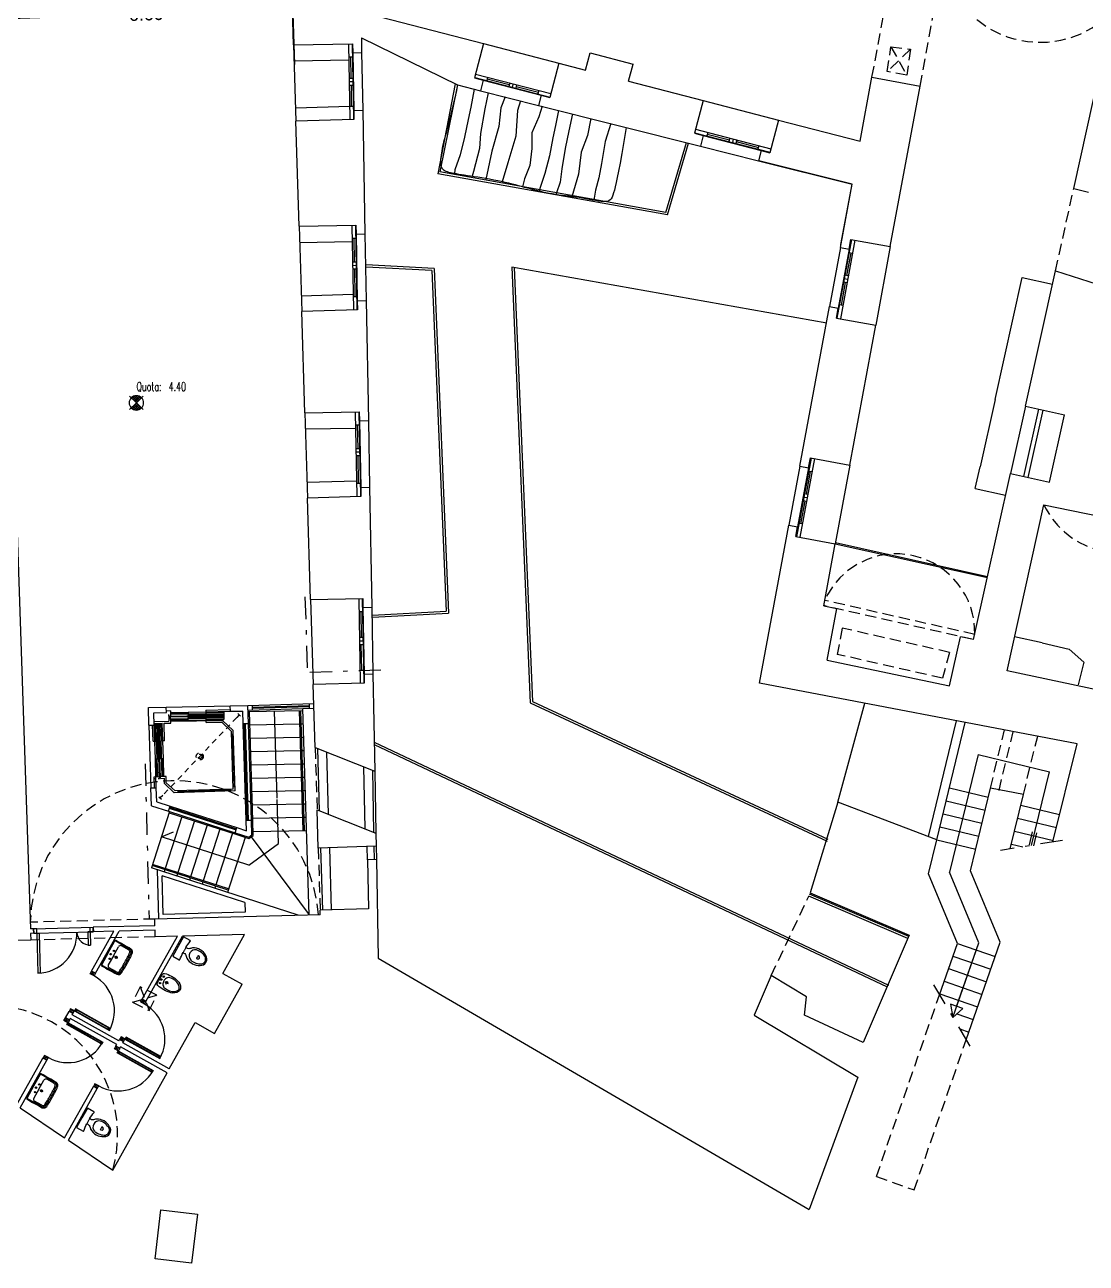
# Model space of a CAD drawing. Extents: x 136.1 to 233.1, y 82.3 to 162.3.
# Drawn here: x 161.04 to 184.92, y 109.38 to 137.24 of the extents above; entities that cross this region are included whole.
import ezdxf

# ---------------------------------------------------------------- set-up
doc = ezdxf.new("R2010")
doc.units = 0
for name, pattern in [('DASHDOT', [1, 0.5, -0.25, 0, -0.25]), ('HIDDEN', [0.375, 0.25, -0.125]), ('HIDDEN2', [0.1875, 0.125, -0.0625])]:
    doc.linetypes.add(name, pattern=pattern)
doc.layers.get('0').update_dxf_attribs({"linetype": 'CONTINUOUS'})
doc.layers.get('DEFPOINTS').update_dxf_attribs({"linetype": 'CONTINUOUS'})
for name, color, linetype in [('CONTORXXNP----00', 255, 'CONTINUOUS'), ('GRIGLIA---CAH', 8, 'DASHDOT'), ('INFISSI---CAZ', 2, 'CONTINUOUS'), ('INGOMBRI--CAF', 2, 'CONTINUOUS'), ('MURI------CAJ', 4, 'CONTINUOUS'), ('MURI----IFCAZ', 7, 'CONTINUOUS'), ('PROIEZIONI', 2, 'HIDDEN'), ('QUOTE', 2, 'CONTINUOUS'), ('SEZIONI', 4, 'CONTINUOUS'), ('TESTI-----CAH', 2, 'CONTINUOUS'), ('VISTE', 2, 'CONTINUOUS'), ('VISTE-----CAF', 2, 'CONTINUOUS')]:
    doc.layers.add(name, color=color, linetype=linetype)
doc.styles.add('1', font='SIMPLEX', dxfattribs={"width": 0.65})
doc.dimstyles.get("Standard").update_dxf_attribs({"dimtxt": 0.18, "dimasz": 0.18, "dimexe": 0.18, "dimexo": 0.0625, "dimgap": 0.09, "dimtad": 0, "dimtih": 1, "dimtoh": 1, "dimdec": 4, "dimzin": 0, "dimdsep": 46, "dimtxsty": 'Standard', "dimcen": 0.09, "dimadec": 0, "dimazin": 0, "dimtfac": 1, "dimtdec": 4, "dimtofl": 0, "dimtmove": 0, "dimatfit": 3, "dimfxl": 1, "dimtolj": 1, "dimtzin": 0, "dimarcsym": 0})

# ---------------------------------------------------------------- blocks, each defined once
blk = doc.blocks.new('SANI202R')
at = {"color": 0}
for p, q in [((0.026, 0), (0.026, 0.296)), ((0.414, 0.307), (0.046, 0.316)), ((0.393, 0.282), (0.208, 0.282)), ((0.026, 0), (0.026, -0.296)), ((0.158, 0), (0.158, 0.232)), ((0.158, 0), (0.158, -0.232)), ((0.23, 0), (0.198, 0)), ((0.23, 0), (0.23, 0.032)), ((0.23, 0), (0.23, -0.032)), ((0.23, 0), (0.262, 0)), ((0.414, -0.307), (0.046, -0.316)), ((0.393, -0.282), (0.208, -0.282))]:
    blk.add_line(p, q, dxfattribs=at)
blk.add_lwpolyline([(0.02, 0.305), (0.02, 0), (0.02, -0.305, 0.270322), (0.036, -0.325, 0.012971), (0.431, -0.325, 0.351801), (0.504, -0.25, 0.023121), (0.515, 0, 0.023121), (0.504, 0.25, 0.351801), (0.431, 0.325, 0.012971), (0.036, 0.325, 0.270322)], format="xyb", close=True, dxfattribs=at)
for centre, radius in [((0.086, 0), 0.0175), ((0.117, 0.1), 0.015), ((0.23, 0), 0.023), ((0.117, -0.1), 0.015)]:
    blk.add_circle(centre, radius, dxfattribs=at)
for centre, radius, start, end in [((0.046, 0.296), 0.02, 88.5836, 180), ((0.208, 0.232), 0.05, 90, 180), ((0.398, 0.233), 0.0491, 20.305, 95.8759), ((0.408, 0.223), 0.0841, 51.9374, 85.5914), ((0.391, 0.242), 0.0831, 5.7358, 34.8602), ((-2.256, 0.008), 2.711, 359.8359, 5.134), ((-2.256, -0.008), 2.711, 354.866, 0.1641), ((-2.226, 0.008), 2.711, 359.8359, 5.134), ((-2.226, -0.008), 2.711, 354.866, 0.1641), ((0.208, -0.232), 0.05, 180, 270), ((0.398, -0.233), 0.0491, 264.1241, 339.695), ((0.391, -0.242), 0.0831, 325.1398, 354.2642), ((0.046, -0.296), 0.02, 180, 271.4164), ((0.408, -0.223), 0.0841, 274.4086, 308.0626)]:
    blk.add_arc(centre, radius, start, end, dxfattribs=at)
at = {"layer": 'CONTORXXNP----00'}
blk.add_lwpolyline([(0.02, 0.305), (0.02, 0), (0.02, -0.305, 0.270322), (0.036, -0.325, 0.012971), (0.431, -0.325, 0.351801), (0.504, -0.25, 0.023121), (0.515, 0, 0.023121), (0.504, 0.25, 0.351801), (0.431, 0.325, 0.012971), (0.036, 0.325, 0.270322)], format="xyb", close=True, dxfattribs=at)
at = {"flags": 11}
blk.add_attdef('CENTROIDE', (0.23, 0), '', height=0.16, dxfattribs=at)
blk = doc.blocks.new('POA0022R')
at = {"color": 0}
for p, q in [((1, 0.05), (0, 0.05)), ((0, 0.05), (0, 0)), ((0.05, 0.05), (0, 0)), ((0, 0.05), (0.05, 0)), ((0, 0), (1, 0)), ((0.05, 0.05), (0.05, 0)), ((0.95, 0.04), (0.05, 0.04)), ((0.05, 0.01), (0.95, 0.01)), ((0.95, 0), (0.95, 0.05)), ((0.95, 0.05), (1, 0)), ((1, 0.05), (0.95, 0)), ((1, 0), (1, 0.05))]:
    blk.add_line(p, q, dxfattribs=at)
blk = doc.blocks.new('SANI322R')
at = {"color": 0}
for p, q in [((0.512, 0.033), (0.512, 0.005)), ((0.512, -0.024), (0.512, 0.005)), ((0.537, 0.041), (0.52, 0.043)), ((0.537, -0.031), (0.52, -0.034))]:
    blk.add_line(p, q, dxfattribs=at)
blk.add_lwpolyline([(0.661, 0.128, 0.292266), (0.317, 0.131, 0.012444), (0.287, 0.102, -0.22035), (0.205, 0.063), (0.181, 0.063, -0.027994), (0.199, 0.237, 0.025098), (0.2, 0.239, 0.424628), (0.19, 0.25), (0.02, 0.25), (0.02, 0), (0.02, -0.25), (0.19, -0.25, 0.424628), (0.2, -0.239, 0.025098), (0.199, -0.237, -0.027994), (0.181, -0.063), (0.205, -0.063, -0.22035), (0.287, -0.102, 0.012444), (0.317, -0.131, 0.292266), (0.661, -0.128, 0.296764), (0.74, -0.005), (0.74, 0.005, 0.296764)], format="xyb", close=True, dxfattribs=at)
for centre, radius, start, end in [((1.746, -0.003), 1.566, 177.5871, 179.8925), ((0.458, 0.005), 0.138, 107.1273, 180.2771), ((0.458, 0.004), 0.138, 179.7229, 252.8727), ((0.487, -0.197), 0.341, 56.6344, 101.6944), ((0.522, 0.033), 0.0102, 103.9744, 180.8496), ((0.527, 0.004), 0.0379, 0.9543, 73.9858), ((0.527, 0.005), 0.0379, 286.0142, 359.0457), ((0.595, 0.005), 0.115, 359.6663, 46.2333), ((0.595, 0.004), 0.115, 313.7667, 0.3337), ((1.746, 0.003), 1.566, 180.1075, 182.4129), ((0.487, 0.206), 0.341, 258.3056, 303.3656), ((0.522, -0.024), 0.0102, 179.1504, 256.0256)]:
    blk.add_arc(centre, radius, start, end, dxfattribs=at)
at = {"layer": 'CONTORXXNP----00'}
blk.add_lwpolyline([(0.661, 0.128, 0.292266), (0.317, 0.131, 0.012444), (0.287, 0.102, -0.22035), (0.205, 0.063), (0.181, 0.063, -0.027994), (0.199, 0.237, 0.025098), (0.2, 0.239, 0.424628), (0.19, 0.25), (0.02, 0.25), (0.02, 0), (0.02, -0.25), (0.19, -0.25, 0.424628), (0.2, -0.239, 0.025098), (0.199, -0.237, -0.027994), (0.181, -0.063), (0.205, -0.063, -0.22035), (0.287, -0.102, 0.012444), (0.317, -0.131, 0.292266), (0.661, -0.128, 0.296764), (0.74, -0.005), (0.74, 0.005, 0.296764)], format="xyb", close=True, dxfattribs=at)
at = {"flags": 11}
blk.add_attdef('CENTROIDE', (0.512, -0.01), '', height=0.16, dxfattribs=at)
blk = doc.blocks.new('SANI292R')
at = {"color": 0, "linetype": 'HIDDEN'}
for p, q in [((0.2, -0.038), (0.2, 0.035)), ((0.155, -0.003), (0.238, -0.003))]:
    blk.add_line(p, q, dxfattribs=at)
at = {"color": 0}
blk.add_lwpolyline([(0.53, 0.047, -0.14018), (0.541, 0, -0.143193), (0.53, -0.047, -0.19833), (0.393, -0.156, -0.131562), (0.057, -0.155, -0.292133), (0.023, -0.117, 0.024753), (0.02, 0, 0.024511), (0.023, 0.116, -0.292133), (0.057, 0.154, -0.13156), (0.393, 0.156, -0.19833)], format="xyb", close=True, dxfattribs=at)
for centre, radius in [((0.059, -0.001), 0.018), ((0.076, 0.083), 0.016), ((0.2, -0.001), 0.023), ((0.076, -0.084), 0.016)]:
    blk.add_circle(centre, radius, dxfattribs=at)
for centre, radius, start, end in [((0.286, 0.002), 0.161, 149.7902, 181.0409), ((0.214, 0.049), 0.075, 109.6061, 152.82), ((0.293, -0.242), 0.377, 73.9829, 106.0171), ((0.334, -0.067), 0.197, 26.5681, 71.5289), ((0.409, -0.007), 0.105, 3.5879, 15.2183), ((0.286, -0.004), 0.161, 178.9591, 210.2098), ((0.214, -0.05), 0.075, 207.18, 250.3939), ((0.293, 0.241), 0.377, 253.9829, 286.0171), ((0.334, 0.067), 0.197, 288.4711, 333.4319), ((0.409, 0.006), 0.105, 344.7817, 356.4121)]:
    blk.add_arc(centre, radius, start, end, dxfattribs=at)
at = {"layer": 'CONTORXXNP----00'}
blk.add_lwpolyline([(0.53, 0.047, -0.14018), (0.541, 0, -0.143193), (0.53, -0.047, -0.19833), (0.393, -0.156, -0.131562), (0.057, -0.155, -0.292133), (0.023, -0.117, 0.024753), (0.02, 0, 0.024511), (0.023, 0.116, -0.292133), (0.057, 0.154, -0.13156), (0.393, 0.156, -0.19833)], format="xyb", close=True, dxfattribs=at)
at = {"flags": 11}
blk.add_attdef('CENTROIDE', (0.2, -0.003), '', height=0.16, dxfattribs=at)
blk = doc.blocks.new('QTP2--2S')
for q in [(-0.152, 0.152), (-0.152, -0.152), (0.152, 0.152), (0.152, -0.152)]:
    blk.add_line((0, 0), q)
at = {"color": 0}
for p, q in [((-0.099, 0.099), (-0.04, 0.158)), ((0.023, 0.023), (-0.09, 0.135)), ((-0.074, 0.074), (0.014, 0.162)), ((0.048, 0.048), (-0.057, 0.152)), ((-0.049, 0.049), (0.055, 0.153)), ((-0.024, 0.024), (0.088, 0.137)), ((0.072, 0.072), (-0.017, 0.162)), ((0.097, 0.097), (0.036, 0.159)), ((-0.114, -0.115), (0, 0)), ((-0.046, -0.156), (-0.101, -0.101)), ((-0.087, -0.137), (0.025, -0.025)), ((0.01, -0.162), (-0.076, -0.076)), ((-0.054, -0.153), (0.05, -0.05)), ((0.051, -0.154), (-0.051, -0.051)), ((0.085, -0.138), (-0.027, -0.027)), ((-0.013, -0.162), (0.075, -0.075)), ((0.113, -0.117), (-0.002, -0.002)), ((0.042, -0.157), (0.099, -0.099))]:
    blk.add_line(p, q, dxfattribs=at)
for start, end in [(135, 225), (45, 135), (315, 45), (225, 315)]:
    blk.add_arc((0, 0), 0.162, start, end)
at = {"style": '1', "width": 0.65}
blk.add_text('Quota:', height=0.2, dxfattribs=at).set_placement((0.004, 0.267))
blk.add_attdef('QUOTA', (0.727, 0.267), '', height=0.2, dxfattribs=at)
blk = doc.blocks.new('_OBLIQUE')
at = {"color": 0, "linetype": 'ByBlock'}
blk.add_line((-0.5, -0.5), (0.5, 0.5), dxfattribs=at)
blk = doc.blocks.new('*D7')
at = {"color": 0, "linetype": 'ByBlock', "transparency": 16777216}
for p, q in [((160.474, 137.368), (162.718, 137.444)), ((167.061, 137.591), (164.817, 137.515)), ((167.065, 137.492), (167.103, 136.341)), ((160.477, 137.27), (160.516, 136.119))]:
    blk.add_line(p, q, dxfattribs=at)
at = {"layer": 'DEFPOINTS', "color": 0, "linetype": 'ByBlock', "transparency": 16777216}
for p in [(167.044, 138.116), (160.456, 137.894), (160.474, 137.368)]:
    blk.add_point(p, dxfattribs=at)
at = {"color": 0, "linetype": 'ByBlock', "transparency": 16777216, "xscale": 0.1, "yscale": 0.1, "zscale": 0.1}
for p, rotation in [((167.061, 137.591), 1.932494921767756), ((160.474, 137.368), 181.9324949217677)]:
    blk.add_blockref('_OBLIQUE', p, dxfattribs=dict(at, rotation=rotation))
at = {"color": 0, "linetype": 'ByBlock', "transparency": 16777216, "insert": (163.768, 137.48), "char_height": 0.3, "attachment_point": 5, "rotation": 1.9325}
blk.add_mtext('\\A1;6.60', dxfattribs=at)

msp = doc.modelspace()

# ---------------------------------------------------------------- linework, layer by layer
at = {"layer": 'GRIGLIA---CAH'}
for p, q in [((167.33923, 124.36674), (167.39672, 122.66293)), ((169.05008, 122.71872), (167.39672, 122.66293)), ((163.74356, 120.61238), (163.8348, 117.11557)), ((184.38175, 118.88764), (182.98805, 118.6627)), ((181.48154, 115.63751), (182.34948, 114.17474))]:
    msp.add_line(p, q, dxfattribs=at)
at = {"layer": 'INFISSI---CAZ'}
for p, q in [((164.21889, 121.88468), (165.65876, 121.911)), ((163.83119, 121.47753), (163.87444, 120.06813)), ((161.30893, 116.79958), (161.33241, 115.89988)), ((162.50852, 116.83088), (162.51635, 116.53098)), ((162.62892, 115.89923), (162.50748, 115.88695)), ((162.59475, 115.83814), (162.54164, 115.94804)), ((162.12129, 114.99154), (162.06818, 115.10145)), ((163.76354, 115.26469), (163.64209, 115.25241)), ((163.72937, 115.2036), (163.67626, 115.3135)), ((162.03989, 114.846), (161.91845, 114.83371)), ((162.00572, 114.7849), (161.95261, 114.89481)), ((162.15546, 115.05263), (162.03401, 115.04035)), ((163.14034, 114.15036), (163.08723, 114.26027)), ((163.29007, 114.41809), (163.16863, 114.40581)), ((163.2559, 114.357), (163.20279, 114.4669)), ((161.56783, 114.00191), (161.44638, 113.98963)), ((161.53366, 113.94081), (161.48055, 114.05072)), ((163.17451, 114.21145), (163.05306, 114.19917)), ((162.66687, 113.30376), (162.61376, 113.41367)), ((162.70104, 113.36486), (162.5796, 113.35257))]:
    msp.add_line(p, q, dxfattribs=at)
at = {"layer": 'INFISSI---CAZ', "linetype": 'HIDDEN2'}
msp.add_line((165.80679, 121.65344), (164.13968, 119.89926), dxfattribs=at)
at = {"layer": 'INFISSI---CAZ'}
for points in [[(161.23895, 116.79775), (161.30893, 116.79958), (161.30632, 116.89954), (161.23634, 116.89772)], [(161.30893, 116.79958), (161.35891, 116.80088), (161.38239, 115.90119), (161.33241, 115.89988)], [(162.50852, 116.83088), (162.45854, 116.82957), (162.46636, 116.52968), (162.51635, 116.53098)], [(162.5785, 116.8327), (162.50852, 116.83088), (162.50591, 116.93084), (162.57589, 116.93267)], [(162.62892, 115.89923), (162.59475, 115.83814), (162.50748, 115.88695), (162.54164, 115.94804)], [(162.12129, 114.99154), (162.15546, 115.05263), (162.06818, 115.10145), (162.03401, 115.04035)], [(163.76354, 115.26469), (163.72937, 115.2036), (163.64209, 115.25241), (163.67626, 115.3135)], [(162.03989, 114.846), (162.00572, 114.7849), (161.91845, 114.83371), (161.95261, 114.89481)], [(163.17451, 114.21145), (163.14034, 114.15036), (163.05306, 114.19917), (163.08723, 114.26027)], [(163.2559, 114.357), (163.29007, 114.41809), (163.20279, 114.4669), (163.16863, 114.40581)], [(161.53366, 113.94081), (161.56783, 114.00191), (161.48055, 114.05072), (161.44638, 113.98963)], [(162.66687, 113.30376), (162.70104, 113.36486), (162.61376, 113.41367), (162.5796, 113.35257)]]:
    msp.add_lwpolyline(points, dxfattribs=at)
at = {"layer": 'INFISSI---CAZ', "linetype": 'HIDDEN2'}
for radius in [0.08, 0.05]:
    msp.add_circle((164.97324, 120.77635), radius, dxfattribs=at)
at = {"layer": 'INGOMBRI--CAF'}
for centre, radius, start, end in [((161.30893, 116.79958), 0.9, 271.494749, 1.494749), ((162.50852, 116.83088), 0.3, 181.494749, 271.494749), ((162.15546, 115.05263), 0.9, 330.783552, 60.783552), ((163.29007, 114.41809), 0.9, 330.783552, 60.783552), ((162.00713, 114.78741), 0.9, 240.783552, 330.783552), ((163.14034, 114.15036), 0.9, 240.783552, 330.783552)]:
    msp.add_arc(centre, radius, start, end, dxfattribs=at)
at = {"layer": 'MURI------CAJ'}
for p, q in [((167.08448, 136.78332), (167.04358, 138.11649)), ((168.59798, 137.52873), (171.35659, 136.81277)), ((184.63536, 133.55233), (185.52397, 137.55488)), ((167.08448, 136.78332), (168.41093, 136.80756)), ((168.41093, 136.80756), (168.41458, 136.6076)), ((168.6087, 136.94207), (170.77108, 135.88093)), ((168.6087, 136.94207), (168.61475, 136.61125)), ((171.35659, 136.81277), (171.15623, 136.03826)), ((168.41458, 136.6076), (168.61475, 136.61125)), ((173.65263, 136.21685), (173.75311, 136.60403)), ((173.75311, 136.60403), (174.72104, 136.35281)), ((173.05082, 136.37449), (172.85011, 135.59863)), ((173.05047, 136.37314), (173.65263, 136.21685)), ((174.62056, 135.96564), (174.72104, 136.35281)), ((171.15623, 136.03826), (171.34982, 135.98802)), ((171.34982, 135.98802), (171.28847, 135.75087)), ((174.62056, 135.96564), (176.29584, 135.53084)), ((179.82879, 134.6139), (180.0964, 136.05711)), ((180.0964, 136.05711), (181.17796, 135.85655)), ((170.77108, 135.88093), (171.28847, 135.75087)), ((180.5081, 132.24402), (181.17796, 135.85655)), ((172.65653, 135.64888), (172.59777, 135.42175)), ((172.59777, 135.42175), (176.23752, 134.50682)), ((172.65653, 135.64888), (172.85011, 135.59863)), ((176.29584, 135.53084), (176.10528, 134.79421)), ((168.43833, 135.30794), (168.6385, 135.31159)), ((168.43833, 135.30794), (168.44198, 135.10797)), ((168.6385, 135.31159), (168.68935, 132.52889)), ((168.44198, 135.10797), (167.13711, 135.06793)), ((167.20971, 132.70189), (167.13711, 135.06793)), ((177.99007, 135.09256), (177.79916, 134.35458)), ((177.98972, 135.09121), (179.82879, 134.6139)), ((176.10528, 134.79421), (176.29887, 134.74396)), ((176.29887, 134.74396), (176.23752, 134.50682)), ((177.60557, 134.40482), (177.54682, 134.17769)), ((177.60557, 134.40482), (177.79916, 134.35458)), ((177.54682, 134.17769), (179.64988, 133.64904)), ((179.64988, 133.64904), (177.55344, 134.17603)), ((179.64988, 133.64904), (177.55344, 134.17603)), ((179.38551, 132.22335), (179.64988, 133.64904)), ((179.39867, 132.29428), (179.64988, 133.64904)), ((184.63536, 133.55233), (184.97036, 133.4703)), ((167.21011, 132.7019), (168.48573, 132.72521)), ((168.48573, 132.72521), (168.48938, 132.52524)), ((168.48938, 132.52524), (168.68935, 132.52889)), ((179.58216, 132.18688), (179.62318, 132.40811)), ((179.62318, 132.40811), (180.5081, 132.24402)), ((179.38551, 132.22335), (179.58216, 132.18688)), ((183.54791, 128.65414), (184.22357, 131.69749)), ((184.22357, 131.69749), (190.08111, 129.82355)), ((168.51678, 131.02549), (168.71675, 131.02914)), ((168.51678, 131.02549), (168.52044, 130.82551)), ((168.71675, 131.02914), (168.76607, 128.32992)), ((168.52044, 130.82551), (167.26805, 130.78708)), ((167.33851, 128.50386), (167.26845, 130.7871)), ((178.47391, 127.30715), (179.13938, 130.89597)), ((179.13938, 130.89597), (179.33603, 130.85951)), ((179.29501, 130.63828), (179.33603, 130.85951)), ((179.29501, 130.63828), (180.17992, 130.47419)), ((179.5965, 127.32783), (180.17992, 130.47419)), ((167.33891, 128.50387), (168.56245, 128.52623)), ((168.56245, 128.52623), (168.56611, 128.32626)), ((183.54791, 128.65414), (184.42651, 128.45908)), ((184.09056, 126.94584), (184.42651, 128.45908)), ((168.56611, 128.32626), (168.76607, 128.32992)), ((160.7885, 128.04592), (161.16472, 116.89585)), ((178.67056, 127.27069), (178.71158, 127.49192)), ((178.71158, 127.49192), (179.5965, 127.32783)), ((178.47391, 127.30715), (178.67056, 127.27069)), ((182.38227, 123.4038), (183.21195, 127.1409)), ((183.21195, 127.1409), (184.09056, 126.94584)), ((168.59351, 126.82651), (168.79348, 126.83017)), ((168.59351, 126.82651), (168.59718, 126.62589)), ((168.79348, 126.83017), (168.8428, 124.13094)), ((168.59718, 126.62589), (167.39685, 126.58906)), ((167.46731, 124.30584), (167.39726, 126.58907)), ((183.13429, 122.70112), (183.9656, 126.43708)), ((183.9656, 126.43708), (186.92619, 125.83155)), ((177.56826, 122.42301), (178.22778, 125.97978)), ((178.22778, 125.97978), (178.42443, 125.94331)), ((178.38341, 125.72209), (178.42443, 125.94331)), ((178.38341, 125.72209), (179.26832, 125.558)), ((179.0104, 124.16701), (179.26832, 125.558)), ((167.46772, 124.30585), (168.63918, 124.32725)), ((168.63918, 124.32725), (168.64284, 124.12729)), ((168.64284, 124.12729), (168.8428, 124.13094)), ((179.0104, 124.16701), (179.30322, 124.10073)), ((179.08888, 122.94484), (179.30322, 124.10073)), ((181.84383, 122.36269), (182.08967, 123.47003)), ((182.38227, 123.4038), (182.08967, 123.47003)), ((179.08888, 122.94484), (181.84383, 122.36269)), ((168.67024, 122.62754), (168.87021, 122.63119)), ((168.67024, 122.62754), (168.67392, 122.42626)), ((168.87021, 122.63119), (168.91016, 120.44483)), ((185.62004, 122.17593), (183.13429, 122.70112)), ((168.67392, 122.42626), (167.52565, 122.39103)), ((167.56952, 120.97456), (167.52606, 122.39105)), ((184.70914, 121.06208), (177.56826, 122.42301)), ((163.81893, 121.87738), (164.21889, 121.88468)), ((163.83119, 121.47753), (163.81893, 121.87738)), ((163.9426, 121.75962), (164.22257, 121.76473)), ((163.95118, 121.47973), (163.9426, 121.75962)), ((164.22257, 121.76473), (164.21889, 121.88468)), ((165.65876, 121.911), (166.05873, 121.9183)), ((165.66244, 121.79104), (165.65876, 121.911)), ((165.66244, 121.79104), (165.94242, 121.79616)), ((165.951, 121.51627), (165.94242, 121.79616)), ((166.07099, 121.51846), (166.05873, 121.9183)), ((163.83119, 121.47753), (163.95118, 121.47973)), ((165.86147, 121.71098), (165.80679, 121.65344)), ((165.83248, 121.73854), (165.89046, 121.68343)), ((165.951, 121.51627), (166.07099, 121.51846)), ((167.56952, 120.97456), (168.91016, 120.44483)), ((167.62016, 120.95455), (167.66309, 119.55521)), ((184.16734, 118.85303), (184.70914, 121.06208)), ((167.82271, 120.87452), (167.86564, 119.47517)), ((168.6583, 120.54435), (168.68374, 119.15192)), ((168.85979, 120.46473), (168.88523, 119.0723)), ((163.87444, 120.06813), (163.99438, 120.07181)), ((163.8867, 119.66832), (163.87444, 120.06813)), ((164.00405, 119.75654), (163.99438, 120.07181)), ((164.05601, 119.86927), (164.11399, 119.81416)), ((164.13968, 119.89926), (164.085, 119.84172)), ((182.31164, 118.20616), (182.76023, 120.05921)), ((183.50183, 119.91787), (182.76023, 120.05921)), ((183.20247, 118.6973), (183.50183, 119.91787)), ((163.8867, 119.66832), (164.26737, 119.54545)), ((164.00405, 119.75654), (164.30423, 119.65965)), ((164.26737, 119.54545), (164.30423, 119.65965)), ((167.63884, 118.71533), (167.61245, 119.57522)), ((167.61245, 119.57522), (168.9356, 119.0524)), ((179.33171, 119.75035), (178.70474, 117.70541)), ((181.5542, 118.90243), (179.33171, 119.75035)), ((166.13791, 119.33752), (166.01796, 119.33384)), ((166.02501, 119.10421), (166.01796, 119.33384)), ((166.14778, 119.01563), (166.13791, 119.33752)), ((164.10926, 118.966), (164.38314, 119.08014)), ((165.76951, 119.06058), (165.80638, 119.17478)), ((165.76951, 119.06058), (166.07404, 118.96229)), ((165.80638, 119.17478), (166.02501, 119.10421)), ((166.07404, 118.96229), (166.14778, 119.01563)), ((168.9356, 119.0524), (168.94103, 118.75528)), ((168.94103, 118.75528), (167.63884, 118.71533)), ((167.68881, 118.71686), (167.73175, 117.31752)), ((167.88872, 118.723), (167.93165, 117.32365)), ((168.74659, 118.44918), (168.73739, 118.74903)), ((168.89104, 118.75437), (168.89652, 118.4544)), ((181.36777, 118.13231), (181.5542, 118.90243)), ((168.95023, 118.45542), (168.74659, 118.44918)), ((168.74659, 118.44918), (168.76669, 117.34928)), ((168.94651, 118.45531), (168.98701, 116.23895)), ((182.01702, 116.56913), (181.36777, 118.13231)), ((182.97972, 116.59764), (182.31164, 118.20616)), ((178.70474, 117.70541), (180.93533, 116.75521)), ((168.76669, 117.34928), (167.68177, 117.31599)), ((167.68484, 117.21603), (167.68177, 117.31599)), ((167.68484, 117.21603), (163.95657, 117.11875)), ((163.96568, 116.96894), (163.96176, 117.11888)), ((161.23516, 116.89769), (161.16472, 116.89585)), ((161.23854, 116.79774), (161.16809, 116.7959)), ((161.16809, 116.7959), (161.17315, 116.64598)), ((161.23516, 116.89769), (161.23854, 116.79774)), ((162.54164, 115.94804), (163.04318, 116.84483)), ((163.96568, 116.96894), (162.5764, 116.93268)), ((162.5764, 116.93268), (162.57978, 116.83274)), ((163.04318, 116.84483), (162.57978, 116.83274)), ((162.62892, 115.89923), (163.15945, 116.84786)), ((163.96829, 116.86897), (163.15945, 116.84786)), ((163.76354, 115.26469), (164.58584, 116.73503)), ((163.9722, 116.71902), (163.96829, 116.86897)), ((165.98112, 116.77144), (164.58584, 116.73503)), ((165.49182, 115.89654), (165.98112, 116.77144)), ((180.93533, 116.75521), (179.89663, 114.34181)), ((161.17315, 116.64598), (159.52615, 116.603)), ((163.67626, 115.3135), (164.46957, 116.732)), ((164.46957, 116.732), (163.9722, 116.71902)), ((181.61507, 115.41247), (182.01702, 116.56913)), ((182.21595, 114.39978), (182.97972, 116.59764)), ((168.98701, 116.23895), (178.68162, 110.58318)), ((168.98701, 116.23895), (178.68162, 110.58318)), ((165.30762, 114.54282), (165.92821, 115.65249)), ((165.49182, 115.89654), (165.92821, 115.65249)), ((177.82958, 115.84654), (177.44341, 114.95743)), ((178.62593, 115.36433), (177.82958, 115.84654)), ((178.57606, 114.95665), (178.62593, 115.36433)), ((161.95261, 114.89481), (162.03401, 115.04035)), ((162.03989, 114.846), (162.05783, 114.87808)), ((163.10517, 114.29235), (162.05783, 114.87808)), ((162.10664, 114.96536), (162.12129, 114.99154)), ((163.15398, 114.37962), (162.10664, 114.96536)), ((164.2886, 113.74508), (164.87123, 114.78688)), ((164.87123, 114.78688), (165.30762, 114.54282)), ((177.44341, 114.95743), (179.77678, 113.55726)), ((179.89663, 114.34181), (178.57606, 114.95665)), ((163.08723, 114.26027), (163.10517, 114.29235)), ((163.15398, 114.37962), (163.16863, 114.40581)), ((163.17451, 114.21145), (163.19245, 114.24354)), ((164.23979, 113.6578), (163.19245, 114.24354)), ((163.24126, 114.33081), (163.2559, 114.357)), ((164.2886, 113.74508), (163.24126, 114.33081)), ((160.85246, 112.92764), (161.44638, 113.98963)), ((160.93564, 112.87151), (161.53366, 113.94081)), ((163.01523, 111.46818), (164.23979, 113.6578)), ((179.77678, 113.55726), (178.68162, 110.58318)), ((161.93384, 112.19791), (162.5796, 113.35257)), ((162.01703, 112.14178), (162.66687, 113.30376)), ((160.93564, 112.87151), (161.93384, 112.19791)), ((162.01703, 112.14178), (163.01523, 111.46818))]:
    msp.add_line(p, q, dxfattribs=at)
at = {"layer": 'MURI------CAJ', "color": 0}
for points in [[(161.23895, 116.79775), (161.23895, 116.79775), (161.23895, 116.79775), (161.23634, 116.89772), (161.23634, 116.89772), (161.23634, 116.89772)], [(162.5785, 116.8327), (162.5785, 116.8327), (162.5785, 116.8327), (162.57589, 116.93267), (162.57589, 116.93267), (162.57589, 116.93267)], [(162.62892, 115.89923), (162.62892, 115.89923), (162.62892, 115.89923), (162.54164, 115.94804), (162.54164, 115.94804), (162.54164, 115.94804)], [(163.76354, 115.26469), (163.76354, 115.26469), (163.76354, 115.26469), (163.67626, 115.3135), (163.67626, 115.3135), (163.67626, 115.3135)], [(162.03989, 114.846), (162.03989, 114.846), (162.03989, 114.846), (161.95261, 114.89481), (161.95261, 114.89481), (161.95261, 114.89481)], [(162.12129, 114.99154), (162.12129, 114.99154), (162.12129, 114.99154), (162.03401, 115.04035), (162.03401, 115.04035), (162.03401, 115.04035)], [(163.17451, 114.21145), (163.17451, 114.21145), (163.17451, 114.21145), (163.08723, 114.26027), (163.08723, 114.26027), (163.08723, 114.26027)], [(163.2559, 114.357), (163.2559, 114.357), (163.2559, 114.357), (163.16863, 114.40581), (163.16863, 114.40581), (163.16863, 114.40581)], [(161.53366, 113.94081), (161.53366, 113.94081), (161.53366, 113.94081), (161.44638, 113.98963), (161.44638, 113.98963), (161.44638, 113.98963)], [(162.66687, 113.30376), (162.66687, 113.30376), (162.66687, 113.30376), (162.5796, 113.35257), (162.5796, 113.35257), (162.5796, 113.35257)]]:
    msp.add_lwpolyline(points, dxfattribs=at)
at = {"layer": 'MURI----IFCAZ'}
for p, q in [((167.08448, 136.78332), (167.13711, 135.06793)), ((167.09556, 136.42231), (168.32754, 136.44483)), ((168.34671, 135.39588), (167.1282, 135.3585)), ((167.21011, 132.7019), (167.26805, 130.78708)), ((167.22104, 132.34088), (168.40234, 132.36247)), ((167.25736, 131.14043), (168.42402, 131.17623)), ((167.33891, 128.50387), (167.39685, 126.58906)), ((167.34984, 128.14286), (168.47907, 128.16349)), ((167.38614, 126.94305), (168.50074, 126.97771)), ((161.23634, 116.89772), (162.57589, 116.93267)), ((161.23895, 116.79775), (162.5785, 116.8327))]:
    msp.add_line(p, q, dxfattribs=at)
at = {"layer": 'PROIEZIONI'}
for p, q in [((180.0964, 136.05711), (180.62348, 138.89962)), ((181.17796, 135.85655), (181.68806, 138.60749)), ((184.22357, 131.69749), (184.63536, 133.55233)), ((182.40828, 123.52095), (179.03229, 124.28509)), ((182.38179, 123.40391), (179.0058, 124.16805)), ((179.42508, 123.66303), (179.3156, 123.07264)), ((181.84077, 123.11625), (179.42508, 123.66303)), ((181.68533, 122.53626), (179.3156, 123.07264)), ((181.84077, 123.11625), (181.68533, 122.53626)), ((182.76023, 120.05921), (183.07825, 121.3729)), ((182.76023, 120.05921), (183.07825, 121.3729)), ((182.95461, 120.01215), (183.27263, 121.32584)), ((182.95461, 120.01215), (183.27263, 121.32584)), ((183.50183, 119.91787), (183.82385, 121.2308)), ((183.50183, 119.91787), (183.82385, 121.2308)), ((167.56952, 120.97456), (167.61245, 119.57522)), ((167.63884, 118.71533), (167.68177, 117.31599)), ((177.82958, 115.84654), (178.67281, 117.63121)), ((163.95657, 117.11875), (161.15966, 117.04577)), ((163.9722, 116.71902), (161.17315, 116.64598)), ((163.63482, 115.59364), (163.46093, 115.2457)), ((163.46093, 115.2457), (164.00968, 115.40629)), ((163.63482, 115.59364), (163.83579, 115.05835)), ((164.00968, 115.40629), (163.63482, 115.59364)), ((163.83579, 115.05835), (164.00968, 115.40629)), ((180.19496, 111.32592), (181.61507, 115.41247)), ((163.46093, 115.2457), (163.83579, 115.05835)), ((181.04304, 111.02458), (182.21595, 114.39978)), ((180.19496, 111.32592), (181.04304, 111.02458))]:
    msp.add_line(p, q, dxfattribs=at)
for centre, radius, start, end in [((183.88189, 139.08652), 2.24552, 192.317409, 316.993082), ((185.67357, 127.24749), 1.89048, 205.383693, 311.497886), ((180.64429, 123.56725), 1.7646, 358.496474, 155.995919), ((164.40607, 116.98342), 3.24701, 4.089753, 178.899737), ((160.20949, 112.26222), 2.91593, 344.198305, 127.777697)]:
    msp.add_arc(centre, radius, start, end, dxfattribs=at)
at = {"layer": 'SEZIONI'}
for p, q in [((163.97001, 109.4721), (164.1001, 110.57445)), ((164.1001, 110.57445), (164.92126, 110.47754)), ((164.92126, 110.47754), (164.79117, 109.37519)), ((164.79117, 109.37519), (163.97001, 109.4721))]:
    msp.add_line(p, q, dxfattribs=at)
at = {"layer": 'TESTI-----CAH'}
for p, q in [((168.36623, 136.5167), (168.375, 136.03678)), ((168.37793, 135.8768), (168.38323, 135.3963)), ((168.44103, 132.43434), (168.45072, 131.90443)), ((168.45364, 131.74446), (168.46169, 131.11384)), ((168.51776, 128.23537), (168.52744, 127.70545)), ((168.53037, 127.54548), (168.53843, 126.91422)), ((168.59449, 124.03639), (168.60509, 123.45649)), ((168.61861, 122.71661), (168.60801, 123.29651))]:
    msp.add_line(p, q, dxfattribs=at)
at = {"layer": 'VISTE', "color": 1}
for p, q in [((182.86455, 128.80585), (183.47356, 131.54901)), ((183.47356, 131.54901), (184.15692, 131.39729)), ((182.86455, 128.80585), (182.52859, 127.29262)), ((182.42022, 126.8045), (182.52859, 127.29262)), ((182.42022, 126.8045), (183.10358, 126.65279))]:
    msp.add_line(p, q, dxfattribs=at)
at = {"layer": 'VISTE'}
for p, q in [((179.26832, 125.558), (182.69179, 124.79795)), ((179.27482, 125.58728), (182.69829, 124.82724))]:
    msp.add_line(p, q, dxfattribs=at)
at = {"layer": 'VISTE-----CAF'}
for p, q in [((168.32112, 136.79592), (168.35184, 135.11521)), ((168.40111, 136.79738), (168.4318, 135.11766)), ((171.35659, 136.81277), (173.05047, 136.37314)), ((168.32624, 136.51597), (168.40623, 136.51743)), ((168.41458, 136.6076), (168.43833, 135.30794)), ((168.41458, 136.6076), (168.43833, 135.30794)), ((168.61475, 136.61125), (168.6385, 135.31159)), ((168.33501, 136.03605), (168.415, 136.03751)), ((171.15813, 136.04973), (172.85201, 135.6101)), ((171.17822, 136.12717), (172.8721, 135.68754)), ((171.34982, 135.98802), (172.65653, 135.64888)), ((171.4402, 136.01785), (171.93768, 135.88873)), ((168.33647, 135.95606), (168.41646, 135.95752)), ((168.33793, 135.87607), (168.41792, 135.87753)), ((170.72062, 135.90569), (170.32888, 133.87865)), ((170.77108, 135.88093), (170.37799, 133.92815)), ((171.28847, 135.75087), (172.59777, 135.42175)), ((172.09255, 135.84854), (172.59204, 135.7189)), ((176.29584, 135.53084), (177.98972, 135.09121)), ((168.42322, 135.39753), (168.34325, 135.39508)), ((176.12872, 134.8848), (177.8226, 134.44518)), ((175.4603, 133.00969), (175.92244, 134.58602)), ((175.49918, 132.95929), (175.97093, 134.57383)), ((176.10868, 134.80735), (177.80256, 134.36773)), ((176.29887, 134.74396), (177.60557, 134.40482)), ((176.38972, 134.77574), (176.88821, 134.64636)), ((177.04307, 134.60617), (177.54156, 134.47679)), ((176.23752, 134.50682), (177.54682, 134.17769)), ((175.49918, 132.95929), (170.32888, 133.87865)), ((175.4603, 133.00969), (170.37799, 133.92815)), ((168.39592, 132.71356), (168.43029, 130.83275)), ((168.47591, 132.71503), (168.51026, 130.8352)), ((168.47591, 132.71503), (168.51028, 130.83421)), ((168.40104, 132.43361), (168.48103, 132.43507)), ((168.48938, 132.52524), (168.51678, 131.02549)), ((168.48938, 132.52524), (168.51678, 131.02549)), ((168.68935, 132.52889), (168.71675, 131.02914)), ((179.63433, 132.40604), (179.30616, 130.63621)), ((179.71299, 132.39146), (179.38482, 130.62163)), ((179.38551, 132.22335), (179.13938, 130.89597)), ((179.58216, 132.18688), (179.33603, 130.85951)), ((179.61806, 132.09886), (179.52416, 131.5925)), ((180.5081, 132.24402), (180.17992, 130.47419)), ((168.41072, 131.9037), (168.49071, 131.90516)), ((168.41218, 131.82371), (168.49217, 131.82517)), ((170.19663, 131.70796), (168.71535, 131.78517)), ((170.24322, 131.75571), (168.71796, 131.83522)), ((179.0773, 130.52461), (171.99502, 131.78394)), ((171.99502, 131.78394), (172.40902, 121.9854)), ((168.41365, 131.74373), (168.49363, 131.74519)), ((170.19663, 131.70796), (170.52032, 124.04668)), ((170.24322, 131.75571), (170.57273, 123.9993)), ((172.04401, 131.77523), (172.45869, 122.01409)), ((179.49499, 131.43518), (179.4011, 130.92881)), ((168.50167, 131.11507), (168.4217, 131.11262)), ((168.47265, 128.51459), (168.50703, 126.63312)), ((168.55264, 128.51605), (168.587, 126.63558)), ((183.54791, 128.65414), (183.21195, 127.1409)), ((183.84078, 128.58912), (183.50482, 127.07588)), ((183.9384, 128.56744), (183.60244, 127.05421)), ((168.47777, 128.23463), (168.55775, 128.2361)), ((168.56611, 128.32626), (168.59351, 126.82651)), ((168.56611, 128.32626), (168.59351, 126.82651)), ((168.76607, 128.32992), (168.79348, 126.83017)), ((168.48745, 127.70472), (168.56744, 127.70618)), ((168.48891, 127.62474), (168.5689, 127.6262)), ((168.49037, 127.54475), (168.57036, 127.54621)), ((178.72491, 127.48945), (178.39673, 125.71961)), ((178.80357, 127.47486), (178.47539, 125.70503)), ((179.5965, 127.32783), (179.26832, 125.558)), ((178.47391, 127.30715), (178.22778, 125.97978)), ((178.67056, 127.27069), (178.42443, 125.94331)), ((178.70863, 127.18226), (178.61473, 126.6759)), ((168.57841, 126.91545), (168.49845, 126.91299)), ((178.58556, 126.51858), (178.49167, 126.01221)), ((167.46772, 124.30585), (167.52565, 122.39103)), ((168.54938, 124.31561), (168.58373, 122.43593)), ((168.62937, 124.31707), (168.66371, 122.43739)), ((168.5545, 124.03566), (168.63448, 124.03712)), ((168.64284, 124.12729), (168.67024, 122.62754)), ((168.64284, 124.12729), (168.67024, 122.62754)), ((168.8428, 124.13094), (168.87021, 122.63119)), ((168.85662, 123.95754), (170.52032, 124.04668)), ((168.8593, 123.9075), (170.57273, 123.9993)), ((168.56509, 123.45576), (168.64508, 123.45722)), ((183.92722, 123.32912), (183.30485, 123.4676)), ((168.56655, 123.37577), (168.64654, 123.37723)), ((168.56802, 123.29578), (168.648, 123.29724)), ((182.38179, 123.40391), (182.38179, 123.40391)), ((183.92722, 123.32912), (184.52943, 123.18851)), ((184.52943, 123.18851), (184.86208, 122.89865)), ((184.86208, 122.89865), (184.73673, 122.38786)), ((168.57861, 122.71588), (168.6586, 122.71734)), ((164.22134, 121.80472), (164.31211, 121.80637)), ((164.31212, 121.80515), (164.31269, 121.68514)), ((164.31231, 121.76514), (165.11226, 121.77884)), ((164.31257, 121.75014), (164.71254, 121.757)), ((164.71228, 121.77199), (164.71266, 121.69199)), ((165.11207, 121.81885), (165.6613, 121.82825)), ((165.11207, 121.81885), (165.11245, 121.73884)), ((165.11226, 121.77884), (165.66244, 121.79104)), ((165.11233, 121.76384), (165.5123, 121.77069)), ((165.11237, 121.75384), (165.51235, 121.76069)), ((165.51201, 121.78771), (165.51513, 121.60572)), ((166.05873, 121.9183), (167.53917, 121.96373)), ((166.06179, 121.81835), (167.54224, 121.86377)), ((166.06282, 121.78486), (167.29385, 121.80735)), ((166.16789, 119.33844), (166.09282, 121.7854)), ((166.16175, 121.82142), (166.15868, 121.92137)), ((166.15991, 121.88139), (167.44044, 121.92068)), ((166.16052, 121.8614), (167.44106, 121.90069)), ((166.71336, 119.83955), (166.65335, 121.79545)), ((167.29668, 119.10658), (167.21389, 121.8049)), ((167.32666, 119.1075), (167.24387, 121.80582)), ((167.43495, 117.20837), (167.29235, 121.85611)), ((167.44228, 121.86071), (167.43922, 121.96066)), ((172.40902, 121.9854), (179.09175, 118.87126)), ((172.45869, 122.01409), (179.10621, 118.91637)), ((179.33171, 119.75035), (179.93376, 121.97219)), ((163.92223, 121.11914), (163.91119, 121.479)), ((163.94923, 121.5597), (164.2765, 121.56568)), ((163.94996, 121.51971), (164.12994, 121.523)), ((163.97449, 120.72003), (163.95118, 121.47973)), ((163.97722, 121.12014), (163.96496, 121.51998)), ((163.98722, 121.12032), (163.97496, 121.52017)), ((164.02949, 120.72103), (164.00495, 121.52072)), ((164.03949, 120.72121), (164.01495, 121.5209)), ((164.06798, 120.28166), (164.02995, 121.52117)), ((164.08798, 120.28203), (164.04994, 121.52179)), ((164.08946, 120.72275), (164.06493, 121.52243)), ((164.09946, 120.72318), (164.07492, 121.52286)), ((164.11716, 121.12431), (164.10489, 121.52415)), ((164.12715, 121.12474), (164.11489, 121.52458)), ((164.15441, 120.72555), (164.12994, 121.523)), ((164.16994, 121.52373), (164.32177, 121.5265)), ((164.18211, 121.12711), (164.16994, 121.52373)), ((164.27254, 121.71783), (164.27269, 121.68445)), ((164.27269, 121.68445), (165.51261, 121.70569)), ((164.27279, 121.66445), (165.51295, 121.68569)), ((164.27468, 121.66516), (164.2765, 121.56568)), ((164.3125, 121.72514), (165.11245, 121.73884)), ((164.31274, 121.74015), (164.71271, 121.747)), ((164.31421, 121.62515), (165.11416, 121.63886)), ((164.32177, 121.5265), (164.31431, 121.69975)), ((164.31497, 121.61017), (164.71494, 121.61702)), ((164.31514, 121.60017), (164.71511, 121.60702)), ((164.3154, 121.58517), (164.71537, 121.59202)), ((164.32005, 121.56648), (165.48253, 121.58772)), ((164.71254, 121.71699), (165.51249, 121.73069)), ((164.71259, 121.70699), (165.51254, 121.72069)), ((164.71537, 121.59202), (164.71301, 121.67199)), ((164.71345, 121.657), (165.51339, 121.6707)), ((164.71374, 121.647), (165.51369, 121.6607)), ((164.71537, 121.59202), (165.51513, 121.60572)), ((165.11705, 121.54104), (165.11416, 121.63886)), ((165.1146, 121.62386), (165.51457, 121.63071)), ((165.1149, 121.61386), (165.51487, 121.62071)), ((165.11705, 121.54104), (165.46684, 121.54743)), ((165.46684, 121.54743), (165.68633, 121.33842)), ((165.48253, 121.58772), (165.72581, 121.35606)), ((166.01796, 119.33384), (165.951, 121.51627)), ((166.04795, 119.33476), (165.98099, 121.51719)), ((166.06794, 119.33538), (166.00098, 121.5178)), ((166.13791, 119.33752), (166.07099, 121.51846)), ((166.10202, 121.48552), (167.22306, 121.50601)), ((167.25306, 121.50655), (167.30305, 121.50747)), ((181.36582, 118.9743), (181.99639, 121.57908)), ((181.5542, 118.90243), (182.19309, 121.5416)), ((165.7262, 120.03903), (165.68633, 121.33842)), ((165.68817, 121.27845), (165.72816, 121.27968)), ((165.70816, 121.27906), (165.74435, 120.09962)), ((165.76741, 120.00028), (165.72581, 121.35606)), ((166.11122, 121.18564), (167.23226, 121.20612)), ((167.26226, 121.20667), (167.31225, 121.20759)), ((163.92223, 121.11914), (164.00222, 121.1206)), ((164.02676, 120.32091), (164.00222, 121.1206)), ((164.18211, 121.12711), (164.10217, 121.12367)), ((164.12671, 120.32398), (164.10217, 121.12367)), ((168.89824, 121.09704), (180.46566, 115.63019)), ((168.8985, 121.04504), (180.43696, 115.5916)), ((163.97449, 120.72003), (164.05449, 120.72149)), ((163.98676, 120.32018), (163.97449, 120.72003)), ((164.00175, 120.32064), (163.98949, 120.72049)), ((164.01175, 120.32095), (163.99948, 120.72079)), ((164.15441, 120.72555), (164.07448, 120.7221)), ((164.14169, 120.32494), (164.12942, 120.72478)), ((164.15168, 120.32524), (164.13942, 120.72509)), ((164.16668, 120.3257), (164.15441, 120.72555)), ((166.12042, 120.88576), (167.24146, 120.90624)), ((167.27146, 120.90679), (167.32145, 120.9077)), ((182.48219, 120.82325), (181.8397, 118.16924)), ((182.48219, 120.82325), (181.8397, 118.16924)), ((182.48219, 120.82325), (184.08791, 120.42942)), ((182.48219, 120.82325), (184.08791, 120.42942)), ((166.12962, 120.58588), (167.25066, 120.60636)), ((167.28066, 120.60691), (167.33065, 120.60782)), ((168.91016, 120.44483), (168.9356, 119.0524)), ((183.68755, 118.77559), (184.08791, 120.42942)), ((183.68755, 118.77559), (184.08791, 120.42942)), ((163.94676, 120.31945), (164.06675, 120.32164)), ((163.9544, 120.07059), (163.94676, 120.31945)), ((163.9475, 120.27946), (163.98799, 120.2802)), ((163.99438, 120.07181), (163.98676, 120.32018)), ((164.03461, 120.28105), (164.06798, 120.28166)), ((164.21663, 120.32786), (164.08674, 120.32226)), ((164.08798, 120.28203), (164.17797, 120.28367)), ((164.18161, 120.16515), (164.17797, 120.28367)), ((164.18161, 120.16515), (164.40148, 119.95837)), ((164.22108, 120.18294), (164.21663, 120.32786)), ((164.22108, 120.18294), (164.41682, 119.99886)), ((165.72436, 120.099), (165.76434, 120.10023)), ((166.13882, 120.28599), (167.25986, 120.30648)), ((167.28986, 120.30703), (167.33985, 120.30794)), ((165.76741, 120.00028), (164.40148, 119.95837)), ((165.7262, 120.03903), (164.41682, 119.99886)), ((164.47679, 120.0007), (164.47802, 119.96072)), ((165.66684, 120.0172), (164.4774, 119.98071)), ((165.66623, 120.03719), (165.66746, 119.99721)), ((166.14802, 119.98611), (167.26906, 120.0066)), ((166.74482, 118.81409), (166.71441, 119.80523)), ((167.29906, 120.00714), (167.34906, 120.00806)), ((181.83654, 120.06874), (182.71127, 119.85698)), ((181.83654, 120.06874), (182.71127, 119.85698)), ((164.29356, 119.537), (163.88501, 118.27129)), ((164.26737, 119.54545), (165.76951, 119.06058)), ((164.28887, 119.61207), (165.79102, 119.1272)), ((164.29501, 119.6311), (165.79716, 119.14623)), ((164.30423, 119.65965), (165.80638, 119.17478)), ((166.15722, 119.68623), (166.54662, 119.69335)), ((166.54662, 119.69335), (167.27826, 119.70671)), ((167.30826, 119.70726), (167.35826, 119.70818)), ((181.76595, 119.77716), (182.64069, 119.56541)), ((181.76595, 119.77716), (182.64069, 119.56541)), ((183.44343, 119.67974), (184.31817, 119.46798)), ((183.44343, 119.67974), (184.31817, 119.46798)), ((164.56984, 119.41629), (164.19506, 118.25519)), ((164.28435, 119.50845), (165.7603, 119.03203)), ((164.85534, 119.32414), (164.48053, 118.16295)), ((166.16642, 119.38635), (167.28746, 119.40683)), ((166.17826, 119.00065), (166.16789, 119.33844)), ((167.31746, 119.40738), (167.36746, 119.40829)), ((181.69537, 119.48559), (182.5701, 119.27383)), ((181.69537, 119.48559), (182.5701, 119.27383)), ((183.37284, 119.38816), (184.2467, 119.17662)), ((183.37284, 119.38816), (184.2467, 119.17662)), ((166.07687, 118.33089), (164.10926, 118.966)), ((165.14083, 119.23199), (164.76599, 118.07072)), ((165.42633, 119.13983), (165.05146, 117.97848)), ((165.71182, 119.04768), (165.33693, 117.88624)), ((165.7603, 119.03203), (166.0793, 118.92906)), ((166.0793, 118.92906), (166.17826, 119.00065)), ((166.12882, 118.96489), (167.43492, 117.20951)), ((166.17563, 119.08647), (167.37666, 119.10841)), ((181.62478, 119.19401), (182.49952, 118.98225)), ((181.62478, 119.19401), (182.49952, 118.98225)), ((183.30226, 119.09659), (184.17699, 118.88483)), ((183.30226, 119.09659), (184.17699, 118.88483)), ((183.63895, 118.78736), (183.70935, 119.07817)), ((183.73614, 118.76383), (183.80667, 119.05514)), ((165.99732, 118.95553), (165.59783, 117.71788)), ((166.07687, 118.33089), (166.74482, 118.81409)), ((168.94103, 118.75528), (168.94651, 118.45531)), ((168.94103, 118.75528), (168.94103, 118.75528)), ((181.5542, 118.90243), (182.42893, 118.69067)), ((181.5542, 118.90243), (182.42893, 118.69067)), ((183.23167, 118.80501), (183.48694, 118.74321)), ((183.23167, 118.80501), (183.48694, 118.74321)), ((167.19091, 117.20315), (163.88501, 118.27129)), ((165.61319, 117.76546), (163.90037, 118.31887)), ((165.62241, 117.79401), (163.9096, 118.34742)), ((164.05385, 117.12129), (164.01991, 118.22771)), ((164.18584, 118.22664), (164.17048, 118.17905)), ((164.47131, 118.1344), (164.45595, 118.08682)), ((182.49837, 116.58339), (181.8397, 118.16924)), ((182.49837, 116.58339), (181.8397, 118.16924)), ((164.15075, 117.22385), (164.12421, 118.08891)), ((165.98611, 117.48733), (164.12421, 118.08891)), ((164.75678, 118.04217), (164.74142, 117.99458)), ((165.04225, 117.94993), (165.02689, 117.90235)), ((165.32772, 117.85769), (165.31236, 117.81011)), ((180.90339, 116.68101), (178.67281, 117.63121)), ((180.92299, 116.72701), (178.6924, 117.67721)), ((165.98611, 117.48733), (165.99173, 117.27189)), ((165.99173, 117.27189), (164.15075, 117.22385)), ((181.91551, 114.90613), (182.49837, 116.58339)), ((182.00079, 115.15154), (182.49837, 116.58339)), ((182.01702, 116.56913), (182.86715, 116.2737)), ((181.91854, 116.28575), (182.76867, 115.99033)), ((181.82007, 116.00238), (182.6702, 115.70695)), ((181.72159, 115.719), (182.57172, 115.42357)), ((181.62312, 115.43562), (182.47325, 115.1402)), ((182.14248, 115.1023), (181.8591, 115.20078)), ((181.8591, 115.20078), (181.91551, 114.90613)), ((181.91551, 114.90613), (182.14248, 115.1023)), ((182.00652, 114.98479), (182.37477, 114.85682)), ((182.07047, 114.64497), (182.2763, 114.57344))]:
    msp.add_line(p, q, dxfattribs=at)
at = {"layer": 'VISTE-----CAF', "linetype": 'HIDDEN'}
for p, q in [((180.44007, 136.18181), (180.52155, 136.73568)), ((180.96158, 136.68681), (180.44007, 136.18181)), ((180.52155, 136.73568), (180.8801, 136.10036)), ((180.52155, 136.73568), (180.96158, 136.68681)), ((180.96158, 136.68681), (180.8801, 136.10036)), ((180.8801, 136.10036), (180.44007, 136.18181))]:
    msp.add_line(p, q, dxfattribs=at)
at = {"layer": 'VISTE-----CAF', "color": 2, "linetype": 'Continuous'}
for p, q in [((171.45025, 136.05656), (171.43015, 135.97913)), ((171.94773, 135.92745), (171.92763, 135.85001)), ((172.02516, 135.90735), (172.00507, 135.82992)), ((172.1026, 135.88725), (172.0825, 135.80982)), ((172.60209, 135.75762), (172.58199, 135.68018)), ((176.39975, 134.81453), (176.3797, 134.73701)), ((176.89821, 134.68503), (176.87817, 134.60758)), ((176.97566, 134.66499), (176.95562, 134.58754)), ((177.05311, 134.64496), (177.03306, 134.56744)), ((177.55159, 134.51558), (177.53154, 134.43807)), ((179.65739, 132.09157), (179.57873, 132.10616)), ((179.5489, 131.50654), (179.47025, 131.52113)), ((179.56349, 131.5852), (179.48483, 131.59979)), ((179.53432, 131.42788), (179.45566, 131.44247)), ((179.44042, 130.92152), (179.36177, 130.9361)), ((178.74796, 127.17497), (178.6693, 127.18956)), ((178.62489, 126.51129), (178.54623, 126.52587)), ((178.63948, 126.58994), (178.56082, 126.60453)), ((178.65406, 126.6686), (178.5754, 126.68319)), ((178.531, 126.00492), (178.45234, 126.0195))]:
    msp.add_line(p, q, dxfattribs=at)
at = {"layer": 'VISTE-----CAF'}
for points in [[(174.56647, 134.92687), (174.51408, 134.60741), (174.46861, 134.34094), (174.42932, 134.12143), (174.3955, 133.94286), (174.36643, 133.79919), (174.34138, 133.6844), (174.31964, 133.59245), (174.30049, 133.51733), (174.28311, 133.45389), (174.26633, 133.40058), (174.24888, 133.35677), (174.2295, 133.3218), (174.20693, 133.29502), (174.1799, 133.27578), (174.14714, 133.26344), (174.1074, 133.25733), (174.05979, 133.25678), (174.00496, 133.26093), (173.94393, 133.26887), (173.87775, 133.27971), (173.80745, 133.29255), (173.73405, 133.30648), (173.65858, 133.32062), (173.58209, 133.33405), (173.50543, 133.3461), (173.42888, 133.35692), (173.35253, 133.36687), (173.27648, 133.37632), (173.20083, 133.38564), (173.12567, 133.39519), (173.05112, 133.40534), (172.97726, 133.41645), (172.90419, 133.42882), (172.83191, 133.44238), (172.76044, 133.45701), (172.68976, 133.47257), (172.61988, 133.48893), (172.5508, 133.50596), (172.48251, 133.52352), (172.41503, 133.54148), (172.34824, 133.55972), (172.28157, 133.57815), (172.21438, 133.59672), (172.14598, 133.61536), (172.07573, 133.63399), (172.00294, 133.65256), (171.92696, 133.671), (171.84712, 133.68924), (171.76306, 133.7072), (171.67564, 133.7248), (171.58602, 133.74193), (171.49537, 133.7585), (171.40486, 133.7744), (171.31564, 133.78953), (171.22888, 133.8038), (171.14575, 133.8171), (171.06722, 133.82938), (170.99348, 133.84072), (170.92454, 133.85127), (170.86038, 133.86114), (170.80101, 133.87049), (170.74644, 133.87944), (170.69666, 133.88812), (170.65167, 133.89666), (170.61143, 133.90523), (170.57567, 133.91407), (170.54411, 133.92343), (170.51644, 133.9336), (170.49236, 133.94483), (170.47158, 133.9574), (170.4538, 133.97156), (170.43871, 133.98759), (170.42605, 134.00574), (170.41572, 134.02626), (170.40766, 134.04937), (170.40179, 134.07532), (170.39805, 134.10433), (170.39638, 134.13663), (170.3967, 134.17247), (170.39895, 134.21206), (170.40305, 134.25549), (170.4088, 134.3021), (170.41602, 134.35112), (170.42451, 134.40173), (170.43406, 134.45315), (170.44447, 134.50456), (170.45556, 134.55517), (170.4671, 134.60419), (170.47895, 134.65107), (170.49106, 134.69636), (170.50344, 134.74084), (170.51608, 134.78533), (170.52899, 134.83062), (170.54217, 134.8775), (170.55562, 134.92678), (170.56933, 134.97926), (170.5833, 135.03548), (170.59752, 135.09494), (170.61198, 135.1569), (170.62665, 135.22061), (170.64152, 135.28531), (170.65657, 135.35027), (170.6718, 135.41473), (170.68717, 135.47794), (170.70259, 135.53921), (170.71763, 135.59811), (170.73177, 135.65428), (170.74451, 135.70732), (170.75532, 135.75688), (170.7637, 135.80259), (170.76912, 135.84406), (170.77108, 135.88093)], [(171.14511, 135.78691), (171.06863, 135.38511), (171.00894, 135.10638), (170.92936, 134.7082), (170.82988, 134.31001), (170.7105, 133.97155), (170.70445, 133.88676)], [(171.46435, 135.70666), (171.38696, 135.34529), (171.28748, 134.78783), (171.26759, 134.44938), (171.12832, 133.93173), (171.09881, 133.83209)], [(171.84099, 135.61198), (171.74509, 135.3652), (171.7053, 134.94711), (171.54613, 134.38965), (171.40686, 133.75255)], [(172.18879, 135.52456), (172.12311, 135.30548), (172.08332, 134.72811), (171.90426, 134.13083), (171.77876, 133.70385)], [(172.67897, 135.40134), (172.60061, 135.16611), (172.44144, 134.80774), (172.44144, 134.44937), (172.40165, 134.0711), (172.28228, 133.77246), (172.23213, 133.59181)], [(173.04385, 135.30962), (172.97863, 134.96702), (172.91895, 134.68829), (172.83936, 134.2901), (172.73988, 133.89191), (172.62051, 133.55346), (172.61597, 133.4899)], [(173.35689, 135.23093), (173.27707, 134.84756), (173.19749, 134.44937), (173.1179, 133.99146), (173.07811, 133.69282), (172.99853, 133.45391), (172.99101, 133.41439)], [(173.77362, 135.12617), (173.69489, 134.74801), (173.55561, 134.36974), (173.49593, 133.872), (173.34764, 133.36748)], [(174.22156, 135.01357), (174.0928, 134.60865), (174.01322, 134.11092), (173.95353, 133.79237), (173.87395, 133.51364), (173.83625, 133.28729)]]:
    msp.add_lwpolyline(points, dxfattribs=at)

# ---------------------------------------------------------------- block references
at = {"layer": 'INFISSI---CAZ'}
for name, p, rotation in [('SANI202R', (162.89164, 116.369), 330.7835520487733), ('SANI322R', (164.46982, 116.50875), 330.7835519871874), ('SANI292R', (164.0557, 115.78711), 330.7835519871804)]:
    msp.add_blockref(name, p, dxfattribs=dict(at, rotation=rotation))
at = {"layer": 'INFISSI---CAZ', "xscale": 0.8999999761581421, "zscale": 0.8999999761581421}
for p, yscale, rotation in [((162.15546, 115.05263), 1.000000014901161, 330.7835521472187), ((162.00713, 114.78741), -1.000000014901161, 330.7835520870065), ((163.29007, 114.41809), 1.000000014901161, 330.7835521472187), ((163.14034, 114.15036), -1.000000014901161, 330.7835520870063)]:
    msp.add_blockref('POA0022R', p, dxfattribs=dict(at, yscale=yscale, rotation=rotation))
at = {"layer": 'QUOTE'}
msp.add_blockref('QTP2--2S', (163.54696, 128.72911), dxfattribs=at).add_auto_attribs({'QUOTA': '4.40'})
at = {"layer": 'VISTE'}
for name, p, rotation in [('SANI202R', (161.21329, 113.36796), 330.7835521456742), ('SANI322R', (162.30562, 112.6578), 330.7835521230703)]:
    msp.add_blockref(name, p, dxfattribs=dict(at, rotation=rotation))

# ---------------------------------------------------------------- dimensions: what is measured, and where the dimension line sits
dim = msp.add_aligned_dim(p1=(167.04358, 138.11649), p2=(160.45621, 137.89423), distance=0.52615, text='6.60', dimstyle='Standard', override={"dimtxt": 0.3, "dimasz": 0.1, "dimexe": 1.25, "dimexo": 0.625, "dimgap": 0.625, "dimtih": 0, "dimtoh": 0, "dimzin": 8, "dimlunit": 6, "dimblk1": 'OBLIQUE', "dimblk2": 'OBLIQUE', "dimsah": 1, "dimcen": 0.1, "dimtofl": 1})
dim.commit()
dim.dimension.update_dxf_attribs({"geometry": '*D7', "text_midpoint": (163.76764, 137.4795)})

doc.saveas('drawing.dxf')
